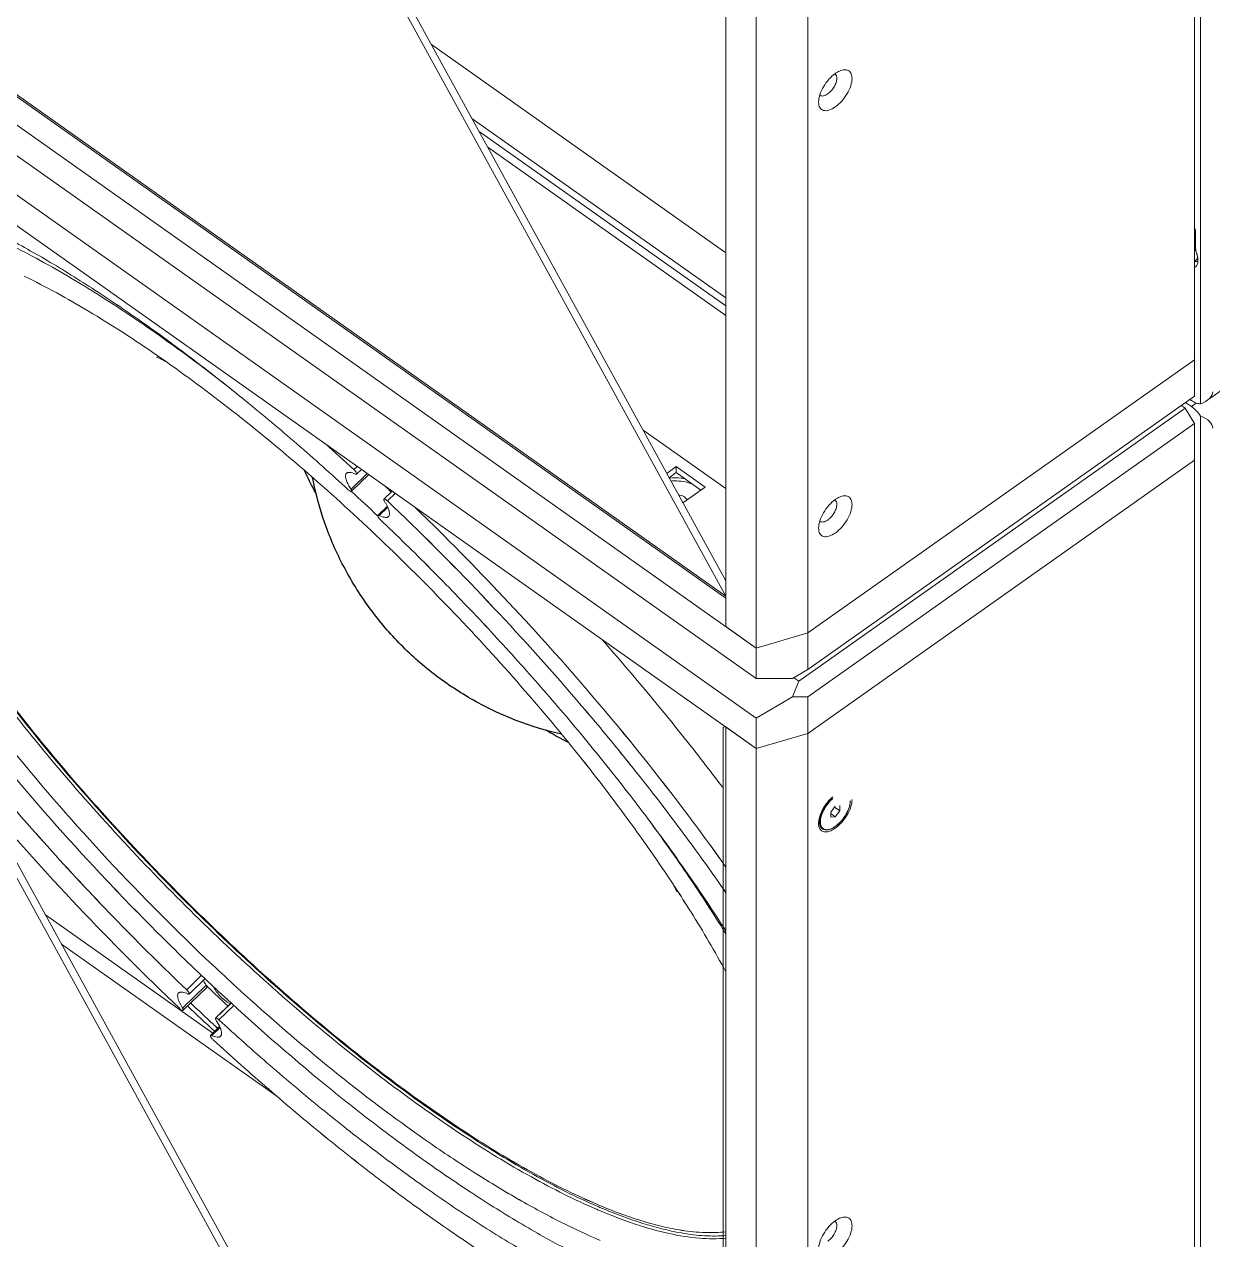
# Model space of a CAD drawing. Header units: millimetres. Extents: x 0 to 9253, y 0 to 2730.
# Drawn here: x 5080.1 to 5356.2, y 1251.1 to 1533.5 of the extents above; entities that cross this region are included whole.
import ezdxf

# ---------------------------------------------------------------- set-up
doc = ezdxf.new("R2010")
doc.units = ezdxf.units.MM
doc.layers.get('0').update_dxf_attribs({"lineweight": 13})
doc.layers.add('INTFCLR_5754_1', color=7, linetype='Continuous')

msp = doc.modelspace()

# ---------------------------------------------------------------- linework, layer by layer
at = {"color": 7, "linetype": 'Continuous'}
for p, q in [((4942.42, 1948.41), (5243.11, 1400.59)), ((5243.11, 1404.16), (4945.62, 1946.14)), ((5353.42, 1808.04), (5353.42, 1445.29)), ((5352, 1447.06), (5352, 1797.79)), ((5243.11, 1735.79), (5243.11, 1393.54)), ((5262.2, 1734.29), (5262.2, 1383.56)), ((5250.18, 1381.47), (5250.18, 1730.79)), ((4928.45, 1616.05), (5250.18, 1388.55)), ((4941.17, 1614.09), (5243.11, 1400.59)), ((4941.43, 1613.45), (5243.11, 1400.14)), ((5250.18, 1381.47), (4928.45, 1608.97)), ((5250.18, 1372.28), (4928.45, 1599.78)), ((4928.45, 1592.71), (5250.18, 1365.21)), ((4942.42, 1582.83), (5243.11, 1035.01)), ((4942.42, 1582.83), (5243.11, 1035.01)), ((5243.11, 1038.58), (4945.62, 1580.56)), ((5243.11, 1038.58), (4945.62, 1580.56)), ((5243.11, 1480.41), (5174.71, 1528.78)), ((5243.11, 1469.92), (5184.12, 1511.63)), ((5185.79, 1508.6), (5243.11, 1468.06)), ((5243.11, 1465.82), (5187.8, 1504.93)), ((5352, 1485.65), (5352.18, 1485.77)), ((5352.29, 1481.37), (5352.29, 1484.98)), ((5352.78, 1478.98), (5352.78, 1478.27)), ((5110.99, 1456.54), (5111.1, 1456.47)), ((5111.01, 1456.49), (5111.12, 1456.42)), ((5352, 1455.55), (5262.2, 1392.05)), ((5364.65, 1452.94), (5355.6, 1446.54)), ((5352, 1447.06), (5262.2, 1383.56)), ((5351.3, 1446.09), (5350.96, 1446.32)), ((5349.88, 1444.32), (5260.08, 1380.82)), ((5349, 1444.94), (5349.88, 1444.32)), ((5352, 1440.7), (5349.88, 1444.32)), ((5351.3, 1444.67), (5349.96, 1445.61)), ((5351.3, 1444.67), (5352.43, 1445.47)), ((5352, 1440.7), (5262.2, 1377.2)), ((5352, 1440.7), (5352, 1432.21)), ((5353.42, 1442.46), (5353.42, 1079.72)), ((5353.42, 1442.46), (5353.42, 1079.72)), ((5223.89, 1439.18), (5243.11, 1425.59)), ((5262.2, 1368.71), (5352, 1432.21)), ((5262.2, 1368.71), (5352, 1432.21)), ((5352, 1089.97), (5352, 1432.21)), ((5352, 1081.48), (5352, 1432.21)), ((5156.04, 1425.49), (5159.79, 1429.13)), ((5156.7, 1430.01), (5157.47, 1430.76)), ((5158.46, 1430.06), (5157.31, 1428.95)), ((5229.4, 1429.14), (5231.62, 1430.71)), ((5229.96, 1428.12), (5231.62, 1429.3)), ((5231.62, 1429.3), (5231.62, 1430.71)), ((5231.62, 1430.71), (5238.34, 1425.96)), ((5231.62, 1429.3), (5237.34, 1425.25)), ((5160.18, 1428.85), (5156.19, 1424.97)), ((5156.21, 1425.01), (5156.19, 1424.97)), ((5165.55, 1424.95), (5163.69, 1423.13)), ((5164.51, 1422.72), (5166.34, 1424.5)), ((5165.57, 1424.98), (5165.14, 1425.38)), ((5238.34, 1425.96), (5233.15, 1422.3)), ((5164.48, 1421.48), (5162.31, 1419.37)), ((5162.62, 1419.34), (5164.59, 1421.25)), ((5162.21, 1419.28), (5162.3, 1419.2)), ((5162.21, 1419.26), (5162.29, 1419.18)), ((5162.62, 1419.34), (5162.94, 1419.19)), ((5250.18, 1388.55), (5243.11, 1393.54)), ((5262.2, 1392.05), (5250.18, 1388.55)), ((5250.18, 1381.47), (5258.59, 1381.45)), ((5262.2, 1383.56), (5258.59, 1381.45)), ((5260.08, 1380.82), (5258.92, 1381.64)), ((5258.59, 1377.21), (5260.08, 1380.82)), ((5250.18, 1372.28), (5258.59, 1377.21)), ((5262.2, 1377.2), (5258.59, 1377.21)), ((5262.2, 1368.71), (5262.2, 1377.2)), ((5242.94, 1370.33), (5242.54, 1370.05)), ((5242.54, 1028.93), (5242.54, 1370.05)), ((5250.18, 1365.21), (5243.11, 1370.21)), ((5243.11, 1027.97), (5243.11, 1370.21)), ((5243.11, 1370.21), (5243.11, 1027.97)), ((5250.18, 1372.28), (5250.18, 1365.21)), ((5250.18, 1365.21), (5262.2, 1368.71)), ((5262.2, 1368.71), (5250.18, 1365.21)), ((5262.2, 1368.71), (5262.2, 1017.98)), ((5262.2, 1368.71), (5262.2, 1017.98)), ((5250.18, 1365.21), (5250.18, 1015.9)), ((5250.18, 1015.9), (5250.18, 1365.21)), ((5268.56, 1351.8), (5267.5, 1350.44)), ((5267.5, 1349.22), (5267.5, 1350.44)), ((5267.5, 1350.11), (5268.56, 1349.36)), ((5268.4, 1351.59), (5269.63, 1350.72)), ((5268.56, 1349.36), (5269.63, 1350.72)), ((5269.63, 1351.94), (5269.63, 1350.72)), ((5264.87, 1349.18), (5264.87, 1348.22)), ((5267.5, 1349.22), (5268.56, 1349.36)), ((5265.61, 1346.55), (5265.55, 1346.59)), ((5231.91, 1332.03), (5231.97, 1331.93)), ((5231.91, 1332.03), (5231.97, 1331.93)), ((5231.96, 1332.01), (5232.02, 1331.91)), ((5231.96, 1332.01), (5232.02, 1331.92)), ((5123.95, 1299.06), (5085.03, 1326.59)), ((5123.95, 1299.07), (5085.03, 1326.59)), ((5242.93, 1322.42), (5243.11, 1322.13)), ((5242.97, 1322.4), (5243.15, 1322.11)), ((5088.77, 1319.78), (5138.78, 1284.41)), ((5088.77, 1319.78), (5138.78, 1284.41)), ((5117.86, 1309.16), (5121.31, 1312.51)), ((5117.86, 1309.16), (5121.31, 1312.51)), ((5122.14, 1311.74), (5118.43, 1308.14)), ((5122.14, 1311.73), (5118.43, 1308.14)), ((5116.92, 1304.88), (5122.39, 1310.19)), ((5116.92, 1304.88), (5122.39, 1310.19)), ((5122.53, 1309.69), (5117.06, 1304.38)), ((5122.53, 1309.69), (5117.06, 1304.38)), ((5118.13, 1308.17), (5117.8, 1308.32)), ((5118.13, 1308.17), (5117.8, 1308.32)), ((5122.69, 1309.84), (5122.37, 1310.15)), ((5122.69, 1309.84), (5122.37, 1310.14)), ((5122.7, 1309.87), (5122.38, 1310.18)), ((5122.7, 1309.87), (5122.38, 1310.17)), ((5128.19, 1306.08), (5124.56, 1302.55)), ((5128.19, 1306.07), (5124.56, 1302.55)), ((5125.34, 1302.17), (5128.8, 1305.53)), ((5125.34, 1302.17), (5128.8, 1305.53)), ((5124.53, 1302.5), (5124.56, 1302.55)), ((5124.53, 1302.51), (5124.56, 1302.55)), ((5125.52, 1300.59), (5123.43, 1298.56)), ((5125.52, 1300.59), (5123.43, 1298.56)), ((5123.72, 1298.53), (5125.62, 1300.38)), ((5123.72, 1298.54), (5125.62, 1300.38))]:
    msp.add_line(p, q, dxfattribs=at)
for centre, radius, start, end in [((5268.09, 1521.24), 0.764, 54.7788, 65.313), ((5265.51, 1517.59), 0.764, 224.2411, 234.697), ((5347.4, 1478.49), 6.19, 37.8598, 41.9574), ((5104.01, 1441.85), 15.93, 64.036, 64.3375), ((4750.84, 988.16), 599.97, 47.43116, 48.27938), ((4779, 1013.97), 563.98, 46.7566, 47.0053), ((4790.78, 1025.65), 541.21, 46.6623, 47.54), ((5268.09, 1422.25), 0.764, 54.7788, 65.313), ((5162.2, 1418.49), 0.95, 63.8008, 66.8671), ((5265.51, 1418.6), 0.764, 224.2411, 234.697), ((4727.26, 962.62), 638.08, 42.35499, 42.50849), ((5268.35, 1348.22), 3.48, 179.9992, 180.5137), ((5268.4, 1348.17), 3.5, 179.9992, 180.5137), ((5268.46, 1348.13), 3.5, 179.9991, 180.5386), ((5268.53, 1348.13), 3.43, 179.9991, 180.5386), ((5266.33, 1347.57), 1.26, 228.1075, 234.7205), ((5118.55, 1309.02), 0.95, 243.8008, 246.8671), ((5118.55, 1309.03), 0.95, 243.8008, 246.8671), ((5546.36, 1756.72), 615.79, 226.52709, 227.13665), ((5546.36, 1756.72), 615.79, 226.52709, 227.13665), ((5548.59, 1758.81), 625.27, 226.48199, 227.27026), ((5548.59, 1758.81), 625.27, 226.48199, 227.27026), ((5543.31, 1753.84), 617.03, 226.52869, 227.18674), ((5543.31, 1753.84), 617.03, 226.52869, 227.18674), ((5538.74, 1748.93), 610.31, 227.18802, 227.33271), ((5538.74, 1748.92), 610.31, 227.18802, 227.33271), ((5265.87, 1380.87), 133.59, 246.5584, 246.926), ((5265.87, 1380.87), 133.59, 246.5584, 246.926), ((5266.18, 1381.41), 133.5, 246.5335, 246.9259), ((5266.18, 1381.41), 133.5, 246.5335, 246.9259), ((5268.09, 1254.66), 0.764, 54.7788, 65.313)]:
    msp.add_arc(centre, radius, start, end, dxfattribs=at)
for centre, start_param, end_param in [((5349.17, 1448.12), 5.35589, 6.283185), ((5349.17, 1439.63), 0, 0.927295)]:
    msp.add_ellipse(centre, major_axis=(7.07, 0), ratio=0.5, start_param=start_param, end_param=end_param, dxfattribs=at)
for points, knots in [([(5269.86, 1522.75), (5269.75, 1522.71), (5269.3, 1522.53), (5268.87, 1522.27), (5268.56, 1522.06)], [0, 0, 0, 0, 0.231252, 1, 1, 1, 1]), ([(5272.45, 1520.92), (5272.45, 1521.27), (5272.37, 1521.93), (5271.8, 1522.74), (5270.84, 1523.01), (5270.2, 1522.87), (5269.86, 1522.75)], [0, 0, 0, 0, 0.274851, 0.500018, 0.725179, 1, 1, 1, 1]), ([(5268.56, 1522.06), (5268.02, 1521.67), (5266.99, 1520.72), (5265.77, 1519.04), (5264.94, 1517.24), (5264.68, 1515.99), (5264.68, 1515.42)], [0, 0, 0, 0, 0.253701, 0.524646, 0.782308, 1, 1, 1, 1]), ([(5266.8, 1517.3), (5267.09, 1517.51), (5267.65, 1518.03), (5268.32, 1518.94), (5268.78, 1519.92), (5268.92, 1520.6), (5268.92, 1520.92)], [0, 0, 0, 0, 0.253664, 0.52465, 0.78234, 1, 1, 1, 1]), ([(5268.92, 1520.92), (5268.92, 1521.11), (5268.87, 1521.47), (5268.66, 1521.78), (5268.53, 1521.87)], [0, 0, 0, 0, 0.549302, 1, 1, 1, 1]), ([(5268.56, 1514.28), (5269.11, 1514.67), (5270.13, 1515.62), (5271.35, 1517.3), (5272.19, 1519.09), (5272.45, 1520.34), (5272.45, 1520.92)], [0, 0, 0, 0, 0.253701, 0.524646, 0.782308, 1, 1, 1, 1]), ([(5265.06, 1516.97), (5265.16, 1516.9), (5265.42, 1516.8), (5265.85, 1516.83), (5266.33, 1517), (5266.64, 1517.18), (5266.8, 1517.3)], [0, 0, 0, 0, 0.195685, 0.419998, 0.68823, 1, 1, 1, 1]), ([(5264.68, 1515.42), (5264.68, 1515.18), (5264.72, 1514.74), (5264.93, 1514.14), (5265.3, 1513.69), (5265.82, 1513.43), (5266.44, 1513.38), (5267.41, 1513.56), (5268.11, 1513.96), (5268.56, 1514.28)], [0, 0, 0, 0, 0.132214, 0.246897, 0.349689, 0.450966, 0.56152, 0.688704, 1, 1, 1, 1]), ([(5155.41, 1425.34), (5151.48, 1428.94), (5143.63, 1435.95), (5131.72, 1445.96), (5119.88, 1455.29), (5108.22, 1463.88), (5096.82, 1471.63), (5085.78, 1478.51), (5075.19, 1484.44), (5068.2, 1487.88), (5064.79, 1489.41)], [0, 0, 0, 0, 0.143339, 0.283342, 0.418983, 0.549281, 0.673321, 0.790264, 0.899365, 1, 1, 1, 1]), ([(5068.25, 1486.23), (5072.92, 1484.25), (5082.62, 1479.5), (5097.37, 1470.84), (5112.97, 1460.34), (5123.42, 1452.47), (5128.74, 1448.27)], [0, 0, 0, 0, 0.212329, 0.452211, 0.716119, 1, 1, 1, 1]), ([(5352.29, 1484.98), (5352.29, 1485.09), (5352.26, 1485.53), (5352.13, 1485.97), (5352.01, 1486.29)], [0, 0, 0, 0, 0.2243, 1, 1, 1, 1]), ([(5352, 1481.51), (5352.03, 1481.47), (5352.13, 1481.31), (5352.23, 1481.14), (5352.29, 1481.01)], [0, 0, 0, 0, 0.25242, 1, 1, 1, 1]), ([(5352.52, 1480.23), (5352.48, 1480.33), (5352.36, 1480.7), (5352.29, 1481.09), (5352.29, 1481.37)], [0, 0, 0, 0, 0.274049, 1, 1, 1, 1]), ([(5352.78, 1478.98), (5352.78, 1479.07), (5352.75, 1479.5), (5352.64, 1479.92), (5352.52, 1480.23)], [0, 0, 0, 0, 0.225319, 1, 1, 1, 1]), ([(5212.72, 1258.31), (5210.29, 1259.36), (5205.31, 1261.69), (5194.93, 1267.18), (5181.32, 1275.54), (5164.61, 1287.39), (5147.43, 1301.09), (5130.18, 1316.33), (5113.27, 1332.76), (5097.09, 1350), (5082, 1367.65), (5068.35, 1385.31), (5056.46, 1402.56), (5048, 1416.65), (5042.38, 1427.42), (5038.88, 1434.93), (5036, 1442.05), (5033.74, 1448.75), (5032.12, 1454.99), (5031.15, 1460.73), (5030.84, 1465.95), (5031.2, 1470.62), (5032.22, 1474.73), (5033.41, 1477.14), (5034.1, 1478.21)], [0, 0, 0, 0, 0.026784, 0.055565, 0.118608, 0.188051, 0.262549, 0.340591, 0.420555, 0.50076, 0.579518, 0.655186, 0.726214, 0.791206, 0.821066, 0.848998, 0.874903, 0.898713, 0.920392, 0.939955, 0.957475, 0.973113, 0.987146, 1, 1, 1, 1]), ([(5212.72, 1258.31), (5210.29, 1259.36), (5205.31, 1261.7), (5194.93, 1267.18), (5181.32, 1275.54), (5164.61, 1287.39), (5147.43, 1301.09), (5130.18, 1316.33), (5113.27, 1332.76), (5097.09, 1350), (5082, 1367.65), (5068.35, 1385.31), (5056.46, 1402.56), (5048, 1416.65), (5042.38, 1427.42), (5038.88, 1434.93), (5036, 1442.06), (5033.74, 1448.75), (5032.12, 1454.99), (5031.15, 1460.73), (5030.84, 1465.95), (5031.2, 1470.63), (5032.22, 1474.73), (5033.41, 1477.14), (5034.1, 1478.21)], [0, 0, 0, 0, 0.026784, 0.055565, 0.118608, 0.188051, 0.262549, 0.340591, 0.420555, 0.50076, 0.579518, 0.655186, 0.726214, 0.791206, 0.821066, 0.848998, 0.874903, 0.898713, 0.920392, 0.939955, 0.957475, 0.973113, 0.987146, 1, 1, 1, 1]), ([(5213.02, 1258.95), (5210.61, 1259.99), (5205.68, 1262.3), (5195.42, 1267.73), (5181.95, 1275.98), (5165.42, 1287.67), (5148.42, 1301.19), (5131.35, 1316.23), (5114.58, 1332.45), (5098.51, 1349.48), (5083.5, 1366.94), (5069.88, 1384.44), (5057.96, 1401.56), (5049.44, 1415.56), (5043.74, 1426.3), (5040.16, 1433.8), (5037.18, 1440.93), (5034.81, 1447.66), (5033.07, 1453.93), (5031.96, 1459.73), (5031.5, 1465.02), (5031.69, 1469.78), (5032.53, 1473.99), (5033.58, 1476.5), (5034.21, 1477.62)], [0, 0, 0, 0, 0.026654, 0.055278, 0.117937, 0.186924, 0.260929, 0.338477, 0.417984, 0.49781, 0.576303, 0.651852, 0.722933, 0.788168, 0.818221, 0.846394, 0.872586, 0.896723, 0.918763, 0.938707, 0.956612, 0.972614, 0.986951, 1, 1, 1, 1]), ([(5213.02, 1258.95), (5210.61, 1260), (5205.68, 1262.31), (5195.42, 1267.73), (5181.95, 1275.98), (5165.42, 1287.68), (5148.42, 1301.2), (5131.35, 1316.24), (5114.58, 1332.45), (5098.51, 1349.49), (5083.5, 1366.95), (5069.88, 1384.44), (5057.96, 1401.56), (5049.44, 1415.57), (5043.74, 1426.3), (5040.16, 1433.8), (5037.18, 1440.94), (5034.81, 1447.66), (5033.07, 1453.94), (5031.96, 1459.73), (5031.5, 1465.02), (5031.69, 1469.79), (5032.53, 1473.99), (5033.58, 1476.5), (5034.21, 1477.62)], [0, 0, 0, 0, 0.026654, 0.055278, 0.117937, 0.186924, 0.260929, 0.338477, 0.417984, 0.49781, 0.576303, 0.651852, 0.722933, 0.788168, 0.818221, 0.846394, 0.872586, 0.896723, 0.918763, 0.938707, 0.956612, 0.972614, 0.986951, 1, 1, 1, 1]), ([(5352.71, 1479.53), (5352.71, 1479.46), (5352.7, 1479.33), (5352.66, 1479.09), (5352.57, 1478.88), (5352.43, 1478.72), (5352.3, 1478.63), (5352.16, 1478.57), (5352.06, 1478.55), (5352, 1478.54)], [0, 0, 0, 0, 0.152028, 0.292196, 0.540405, 0.654563, 0.766539, 0.880414, 1, 1, 1, 1]), ([(5352.78, 1478.41), (5352.67, 1478.37), (5352.4, 1478.34), (5352.14, 1478.39), (5352, 1478.43)], [0, 0, 0, 0, 0.462993, 1, 1, 1, 1]), ([(5352.01, 1477.08), (5352.04, 1477.09), (5352.16, 1477.12), (5352.28, 1477.17), (5352.35, 1477.23)], [0, 0, 0, 0, 0.258492, 1, 1, 1, 1]), ([(5352.35, 1477.23), (5352.49, 1477.33), (5352.73, 1477.66), (5352.78, 1478.06), (5352.78, 1478.27)], [0, 0, 0, 0, 0.450426, 1, 1, 1, 1]), ([(5080.13, 1474.95), (5085.21, 1472.48), (5095.72, 1466.68), (5105.78, 1460.15), (5110.99, 1456.54)], [0, 0, 0, 0, 0.471106, 1, 1, 1, 1]), ([(5213.15, 1259.32), (5210.83, 1260.31), (5206.07, 1262.5), (5196.14, 1267.65), (5183.12, 1275.52), (5167.1, 1286.68), (5150.6, 1299.62), (5133.98, 1314.06), (5117.59, 1329.67), (5101.8, 1346.12), (5086.95, 1363.05), (5073.37, 1380.1), (5061.34, 1396.89), (5052.62, 1410.68), (5046.67, 1421.31), (5042.86, 1428.8), (5039.61, 1435.96), (5036.94, 1442.75), (5034.85, 1449.13), (5033.37, 1455.08), (5032.5, 1460.57), (5032.17, 1466.87), (5032.79, 1471.4), (5033.76, 1474.04)], [0, 0, 0, 0, 0.026047, 0.054015, 0.115248, 0.182721, 0.255211, 0.331336, 0.409605, 0.488466, 0.56635, 0.641716, 0.713096, 0.77914, 0.809792, 0.838688, 0.865722, 0.890806, 0.913882, 0.934924, 0.953949, 0.971033, 1, 1, 1, 1]), ([(5213.15, 1259.31), (5210.83, 1260.3), (5206.07, 1262.5), (5196.14, 1267.65), (5183.12, 1275.51), (5167.1, 1286.68), (5150.6, 1299.62), (5133.98, 1314.05), (5117.59, 1329.67), (5101.8, 1346.12), (5086.95, 1363.05), (5073.37, 1380.1), (5061.34, 1396.88), (5052.62, 1410.67), (5046.67, 1421.31), (5042.86, 1428.8), (5039.61, 1435.95), (5036.94, 1442.74), (5034.85, 1449.13), (5033.37, 1455.08), (5032.5, 1460.56), (5032.17, 1466.87), (5032.79, 1471.4), (5033.76, 1474.03)], [0, 0, 0, 0, 0.026047, 0.054015, 0.115248, 0.182721, 0.255211, 0.331336, 0.409605, 0.488466, 0.56635, 0.641716, 0.713096, 0.77914, 0.809792, 0.838688, 0.865722, 0.890806, 0.913882, 0.934924, 0.953949, 0.971033, 1, 1, 1, 1]), ([(5110.99, 1456.17), (5111.09, 1456.12), (5111.75, 1455.79), (5112.4, 1455.44), (5112.96, 1455.14)], [0, 0, 0, 0, 0.150744, 1, 1, 1, 1]), ([(5111.1, 1456.47), (5116.66, 1452.62), (5127.89, 1444.32), (5144.47, 1430.71), (5161.02, 1415.77), (5177.21, 1399.8), (5192.7, 1383.15), (5207.16, 1366.15), (5220.29, 1349.17), (5228.26, 1337.69), (5231.96, 1332.01)], [0, 0, 0, 0, 0.116374, 0.240038, 0.368666, 0.499816, 0.630989, 0.759687, 0.883467, 1, 1, 1, 1]), ([(5111.1, 1456.47), (5116.66, 1452.62), (5127.89, 1444.32), (5144.47, 1430.71), (5161.02, 1415.77), (5177.21, 1399.8), (5192.7, 1383.15), (5207.16, 1366.15), (5220.29, 1349.18), (5228.26, 1337.69), (5231.96, 1332.01)], [0, 0, 0, 0, 0.116374, 0.240038, 0.368666, 0.499816, 0.630989, 0.759687, 0.883467, 1, 1, 1, 1]), ([(5353.42, 1445.29), (5353.08, 1445.28), (5352.31, 1445.46), (5351.64, 1445.84), (5351.3, 1446.09)], [0, 0, 0, 0, 0.444783, 1, 1, 1, 1]), ([(5351.3, 1444.67), (5351.7, 1444.38), (5352.47, 1443.7), (5353.12, 1442.9), (5353.42, 1442.46)], [0, 0, 0, 0, 0.482137, 1, 1, 1, 1]), ([(5155.01, 1429.16), (5154.97, 1429.12), (5154.89, 1429.02), (5154.85, 1428.91), (5154.83, 1428.86)], [0, 0, 0, 0, 0.485831, 1, 1, 1, 1]), ([(5157.03, 1428.98), (5156.81, 1429.08), (5156.41, 1429.25), (5155.9, 1429.36), (5155.55, 1429.37), (5155.34, 1429.34), (5155.15, 1429.27), (5155.05, 1429.2), (5155.01, 1429.16)], [0, 0, 0, 0, 0.33763, 0.610802, 0.724476, 0.824917, 0.915248, 1, 1, 1, 1]), ([(5156.7, 1430.01), (5156.84, 1429.89), (5157.02, 1429.69), (5157.21, 1429.42), (5157.28, 1429.29), (5157.31, 1429.22)], [0, 0, 0, 0, 0.549119, 0.795281, 1, 1, 1, 1]), ([(5157.31, 1428.95), (5157.3, 1428.94), (5157.27, 1428.92), (5157.2, 1428.92), (5157.12, 1428.94), (5157.06, 1428.97), (5157.03, 1428.98)], [0, 0, 0, 0, 0.174047, 0.387852, 0.661878, 1, 1, 1, 1]), ([(5157.31, 1429.22), (5157.32, 1429.18), (5157.35, 1429.11), (5157.35, 1429.03), (5157.34, 1429)], [0, 0, 0, 0, 0.583468, 1, 1, 1, 1]), ([(5157.34, 1429), (5157.34, 1428.99), (5157.33, 1428.98), (5157.32, 1428.96), (5157.31, 1428.95)], [0, 0, 0, 0, 0.263028, 1, 1, 1, 1]), ([(5154.83, 1428.86), (5154.8, 1428.77), (5154.77, 1428.57), (5154.78, 1428.24), (5154.85, 1427.87), (5155.04, 1427.29), (5155.42, 1426.47), (5155.81, 1425.83), (5156.04, 1425.49)], [0, 0, 0, 0, 0.075049, 0.163117, 0.265975, 0.384196, 0.665455, 1, 1, 1, 1]), ([(5233.66, 1427.86), (5233.37, 1427.93), (5232.17, 1428.13), (5230.93, 1428.13), (5230.03, 1428)], [0, 0, 0, 0, 0.248268, 1, 1, 1, 1]), ([(5230.39, 1427.34), (5230.84, 1427.38), (5232.61, 1427.45), (5234.4, 1427.06), (5235.59, 1426.51)], [0, 0, 0, 0, 0.256578, 1, 1, 1, 1]), ([(5156.19, 1424.97), (5156.17, 1424.95), (5156.13, 1424.93), (5156.06, 1424.93), (5155.98, 1424.96), (5155.88, 1425), (5155.77, 1425.06), (5155.61, 1425.17), (5155.49, 1425.27), (5155.41, 1425.34)], [0, 0, 0, 0, 0.059741, 0.133702, 0.228837, 0.346699, 0.48596, 0.643943, 1, 1, 1, 1]), ([(5156.04, 1425.49), (5156.05, 1425.47), (5156.09, 1425.41), (5156.13, 1425.34), (5156.15, 1425.29)], [0, 0, 0, 0, 0.268063, 1, 1, 1, 1]), ([(5156.15, 1425.29), (5156.18, 1425.24), (5156.21, 1425.15), (5156.22, 1425.05), (5156.21, 1425.01)], [0, 0, 0, 0, 0.595013, 1, 1, 1, 1]), ([(5234.15, 1423), (5233.95, 1423.3), (5233.32, 1423.83), (5232.56, 1424.08), (5232.14, 1424.15)], [0, 0, 0, 0, 0.466753, 1, 1, 1, 1]), ([(5269.86, 1423.76), (5269.75, 1423.72), (5269.3, 1423.53), (5268.87, 1423.28), (5268.56, 1423.06)], [0, 0, 0, 0, 0.231252, 1, 1, 1, 1]), ([(5272.45, 1421.92), (5272.45, 1422.28), (5272.37, 1422.94), (5271.8, 1423.75), (5270.84, 1424.02), (5270.2, 1423.87), (5269.86, 1423.76)], [0, 0, 0, 0, 0.274851, 0.500018, 0.725179, 1, 1, 1, 1]), ([(5163.82, 1422.63), (5163.78, 1422.69), (5163.74, 1422.77), (5163.69, 1422.87), (5163.65, 1422.98), (5163.64, 1423.09), (5163.69, 1423.13)], [0, 0, 0, 0, 0.361195, 0.516084, 0.65138, 1, 1, 1, 1]), ([(5163.69, 1423.13), (5163.7, 1423.15), (5163.73, 1423.16), (5163.79, 1423.17), (5163.87, 1423.15), (5163.92, 1423.13), (5163.94, 1423.12)], [0, 0, 0, 0, 0.179251, 0.394931, 0.667023, 1, 1, 1, 1]), ([(5164.76, 1419.11), (5164.82, 1419.17), (5164.93, 1419.33), (5165, 1419.65), (5164.99, 1420.02), (5164.91, 1420.36), (5164.82, 1420.66), (5164.7, 1421.01), (5164.5, 1421.47), (5164.19, 1422.04), (5163.95, 1422.43), (5163.82, 1422.63)], [0, 0, 0, 0, 0.069928, 0.149323, 0.244423, 0.358207, 0.422435, 0.491518, 0.643841, 0.814044, 1, 1, 1, 1]), ([(5163.94, 1423.12), (5164.04, 1423.08), (5164.24, 1422.96), (5164.41, 1422.81), (5164.51, 1422.72)], [0, 0, 0, 0, 0.446236, 1, 1, 1, 1]), ([(5164.51, 1422.72), (5172, 1415.6), (5186.6, 1401), (5203.89, 1381.98), (5216.98, 1366.44), (5226.25, 1354.84), (5234.97, 1343.3), (5240.48, 1335.55), (5243.13, 1331.7)], [0, 0, 0, 0, 0.257472, 0.513882, 0.639833, 0.763302, 0.883584, 1, 1, 1, 1]), ([(5164.51, 1422.72), (5172, 1415.6), (5186.6, 1401.01), (5203.89, 1381.98), (5216.98, 1366.45), (5226.25, 1354.85), (5234.97, 1343.3), (5240.48, 1335.56), (5243.13, 1331.7)], [0, 0, 0, 0, 0.257472, 0.513882, 0.639833, 0.763302, 0.883584, 1, 1, 1, 1]), ([(5170.81, 1421.34), (5173.11, 1419.11), (5182.25, 1410.12), (5191.13, 1400.86), (5197.63, 1393.77)], [0, 0, 0, 0, 0.24966, 1, 1, 1, 1]), ([(5268.56, 1423.06), (5268.02, 1422.68), (5266.99, 1421.72), (5265.77, 1420.04), (5264.94, 1418.25), (5264.68, 1417), (5264.68, 1416.42)], [0, 0, 0, 0, 0.253701, 0.524646, 0.782308, 1, 1, 1, 1]), ([(5266.8, 1418.3), (5267.09, 1418.51), (5267.65, 1419.03), (5268.32, 1419.95), (5268.78, 1420.93), (5268.92, 1421.61), (5268.92, 1421.92)], [0, 0, 0, 0, 0.253664, 0.52465, 0.78234, 1, 1, 1, 1]), ([(5268.92, 1421.92), (5268.92, 1422.12), (5268.87, 1422.48), (5268.66, 1422.78), (5268.53, 1422.87)], [0, 0, 0, 0, 0.549302, 1, 1, 1, 1]), ([(5268.56, 1415.28), (5269.11, 1415.67), (5270.13, 1416.62), (5271.35, 1418.3), (5272.19, 1420.1), (5272.45, 1421.35), (5272.45, 1421.92)], [0, 0, 0, 0, 0.253701, 0.524646, 0.782308, 1, 1, 1, 1]), ([(5162.88, 1418.35), (5162.78, 1418.45), (5162.64, 1418.6), (5162.48, 1418.81), (5162.39, 1418.96), (5162.32, 1419.1), (5162.28, 1419.21), (5162.27, 1419.31), (5162.29, 1419.36), (5162.31, 1419.37)], [0, 0, 0, 0, 0.343281, 0.503936, 0.648616, 0.772125, 0.870891, 0.944609, 1, 1, 1, 1]), ([(5162.31, 1419.37), (5162.32, 1419.39), (5162.36, 1419.4), (5162.42, 1419.41), (5162.49, 1419.39), (5162.54, 1419.37), (5162.57, 1419.36)], [0, 0, 0, 0, 0.179245, 0.394964, 0.667091, 1, 1, 1, 1]), ([(5243.11, 1322.85), (5240.57, 1326.83), (5235.22, 1334.87), (5226.61, 1346.88), (5217.3, 1359.02), (5207.36, 1371.21), (5196.86, 1383.34), (5185.91, 1395.3), (5174.58, 1407.01), (5166.81, 1414.62), (5162.88, 1418.36)], [0, 0, 0, 0, 0.113296, 0.231717, 0.354424, 0.480526, 0.609096, 0.739179, 0.869805, 1, 1, 1, 1]), ([(5243.11, 1322.85), (5240.57, 1326.83), (5235.22, 1334.87), (5226.61, 1346.88), (5217.3, 1359.02), (5207.36, 1371.21), (5196.86, 1383.33), (5185.91, 1395.3), (5174.58, 1407.01), (5166.81, 1414.61), (5162.88, 1418.35)], [0, 0, 0, 0, 0.113296, 0.231717, 0.354424, 0.480526, 0.609096, 0.739179, 0.869805, 1, 1, 1, 1]), ([(5162.94, 1419.19), (5163.13, 1419.11), (5163.5, 1418.98), (5163.95, 1418.89), (5164.26, 1418.89), (5164.46, 1418.93), (5164.62, 1419), (5164.72, 1419.07), (5164.76, 1419.11)], [0, 0, 0, 0, 0.332821, 0.603877, 0.717903, 0.819737, 0.912383, 1, 1, 1, 1]), ([(5265.06, 1417.97), (5265.16, 1417.9), (5265.42, 1417.81), (5265.85, 1417.83), (5266.33, 1418), (5266.64, 1418.19), (5266.8, 1418.3)], [0, 0, 0, 0, 0.195685, 0.419998, 0.68823, 1, 1, 1, 1]), ([(5123.82, 1314.97), (5115.51, 1322.81), (5099.49, 1338.94), (5080.93, 1360.16), (5067.33, 1377.43), (5058.08, 1390.12), (5049.75, 1402.55), (5044.71, 1410.85), (5042.37, 1414.93)], [0, 0, 0, 0, 0.265039, 0.526757, 0.653137, 0.774876, 0.890838, 1, 1, 1, 1]), ([(5123.82, 1314.97), (5115.51, 1322.81), (5099.49, 1338.94), (5080.93, 1360.16), (5067.33, 1377.43), (5058.08, 1390.12), (5049.75, 1402.55), (5044.71, 1410.85), (5042.37, 1414.93)], [0, 0, 0, 0, 0.265039, 0.526757, 0.653137, 0.774876, 0.890838, 1, 1, 1, 1]), ([(5264.68, 1416.42), (5264.68, 1416.19), (5264.72, 1415.74), (5264.93, 1415.15), (5265.3, 1414.7), (5265.82, 1414.44), (5266.44, 1414.38), (5267.41, 1414.57), (5268.11, 1414.96), (5268.56, 1415.28)], [0, 0, 0, 0, 0.132214, 0.246897, 0.349689, 0.450966, 0.56152, 0.688704, 1, 1, 1, 1]), ([(5219.01, 1242.75), (5215.43, 1244.28), (5208.07, 1247.75), (5196.93, 1253.86), (5185.3, 1261.04), (5173.27, 1269.22), (5160.95, 1278.33), (5144.06, 1291.79), (5127.42, 1306.5), (5111.18, 1322.21), (5095.26, 1338.56), (5076.64, 1359.48), (5059.73, 1381.05), (5047.74, 1398.18), (5042.31, 1406.62), (5039.76, 1410.8)], [0, 0, 0, 0, 0.046955, 0.098127, 0.1532, 0.211833, 0.273585, 0.337961, 0.472409, 0.541341, 0.610609, 0.74771, 0.87897, 0.941019, 1, 1, 1, 1]), ([(5219.01, 1242.76), (5215.43, 1244.28), (5208.07, 1247.76), (5196.93, 1253.86), (5185.3, 1261.04), (5173.27, 1269.22), (5160.95, 1278.33), (5144.06, 1291.79), (5127.42, 1306.5), (5111.18, 1322.21), (5095.26, 1338.57), (5076.64, 1359.48), (5059.73, 1381.05), (5047.74, 1398.19), (5042.31, 1406.63), (5039.76, 1410.8)], [0, 0, 0, 0, 0.046955, 0.098127, 0.1532, 0.211833, 0.273585, 0.337961, 0.472409, 0.541341, 0.610609, 0.74771, 0.87897, 0.941019, 1, 1, 1, 1]), ([(5198.79, 1392.51), (5206.91, 1383.59), (5222.28, 1365.76), (5236.54, 1347.03), (5243.15, 1337.66)], [0, 0, 0, 0, 0.5126, 1, 1, 1, 1]), ([(5198.79, 1392.5), (5206.91, 1383.59), (5222.28, 1365.76), (5236.54, 1347.02), (5243.15, 1337.66)], [0, 0, 0, 0, 0.5126, 1, 1, 1, 1]), ([(5242.34, 1356.22), (5240.17, 1359.1), (5231.18, 1370.8), (5221.73, 1382.15), (5214.37, 1390.54)], [0, 0, 0, 0, 0.244064, 1, 1, 1, 1]), ([(5058.36, 1375.15), (5062.74, 1369.43), (5071.87, 1358.01), (5086.38, 1341.28), (5101.73, 1324.91), (5112.42, 1314.34), (5117.86, 1309.16)], [0, 0, 0, 0, 0.243051, 0.493112, 0.746634, 1, 1, 1, 1]), ([(5058.36, 1375.15), (5062.74, 1369.43), (5071.87, 1358.01), (5086.38, 1341.29), (5101.73, 1324.91), (5112.42, 1314.34), (5117.86, 1309.16)], [0, 0, 0, 0, 0.243051, 0.493112, 0.746634, 1, 1, 1, 1]), ([(5116.24, 1304.79), (5108.15, 1312.48), (5092.44, 1328.24), (5077.56, 1344.8), (5070.38, 1353.25)], [0, 0, 0, 0, 0.501614, 1, 1, 1, 1]), ([(5116.24, 1304.79), (5108.15, 1312.48), (5092.44, 1328.24), (5077.56, 1344.8), (5070.38, 1353.25)], [0, 0, 0, 0, 0.501614, 1, 1, 1, 1]), ([(5264.87, 1348.22), (5264.87, 1348.44), (5264.91, 1348.9), (5265.08, 1349.6), (5265.34, 1350.34), (5265.69, 1351.09), (5266.13, 1351.82), (5266.63, 1352.53), (5267.18, 1353.18), (5267.58, 1353.57), (5267.79, 1353.75)], [0, 0, 0, 0, 0.101802, 0.214792, 0.337334, 0.467092, 0.601289, 0.736896, 0.870804, 1, 1, 1, 1]), ([(5267.95, 1353.98), (5267.31, 1353.43), (5266.2, 1352.16), (5265.39, 1350.68), (5265.1, 1349.9)], [0, 0, 0, 0, 0.501341, 1, 1, 1, 1]), ([(5265.1, 1348.13), (5265.1, 1348.34), (5265.14, 1348.8), (5265.3, 1349.49), (5265.56, 1350.22), (5265.91, 1350.96), (5266.34, 1351.69), (5266.84, 1352.38), (5267.38, 1353.02), (5267.78, 1353.41), (5267.99, 1353.59)], [0, 0, 0, 0, 0.101809, 0.21482, 0.33739, 0.467175, 0.601392, 0.736997, 0.870873, 1, 1, 1, 1]), ([(5272.03, 1353.03), (5272.03, 1352.91), (5272.02, 1352.67), (5271.95, 1352.16), (5271.78, 1351.49), (5271.46, 1350.68), (5271.03, 1349.86), (5270.51, 1349.06), (5269.92, 1348.33), (5269.28, 1347.67), (5268.61, 1347.13), (5268.04, 1346.77), (5267.59, 1346.56), (5267.27, 1346.44), (5266.96, 1346.37), (5266.67, 1346.33), (5266.39, 1346.34), (5266.13, 1346.38), (5265.9, 1346.47), (5265.69, 1346.6), (5265.51, 1346.77), (5265.37, 1346.97), (5265.25, 1347.21), (5265.16, 1347.48), (5265.11, 1347.78), (5265.1, 1347.99), (5265.1, 1348.1)], [0, 0, 0, 0, 0.029644, 0.06125, 0.129801, 0.20439, 0.283166, 0.363967, 0.444489, 0.522448, 0.59574, 0.66262, 0.693291, 0.721991, 0.748719, 0.77356, 0.796699, 0.818437, 0.839192, 0.859486, 0.879891, 0.900968, 0.9232, 0.946964, 0.972525, 1, 1, 1, 1]), ([(5267.6, 1353.51), (5267.37, 1353.3), (5266.93, 1352.83), (5266.34, 1352.06), (5265.82, 1351.24), (5265.54, 1350.67), (5265.42, 1350.38)], [0, 0, 0, 0, 0.247241, 0.501137, 0.754455, 1, 1, 1, 1]), ([(5265.48, 1350.34), (5265.6, 1350.63), (5265.88, 1351.2), (5266.39, 1352.02), (5266.98, 1352.79), (5267.43, 1353.25), (5267.65, 1353.47)], [0, 0, 0, 0, 0.245539, 0.498854, 0.752751, 1, 1, 1, 1]), ([(5272.06, 1353.08), (5272.06, 1352.88), (5272.02, 1352.47), (5271.89, 1351.84), (5271.68, 1351.18), (5271.38, 1350.5), (5271.02, 1349.83), (5270.6, 1349.18), (5270.13, 1348.56), (5269.62, 1347.99), (5269.08, 1347.49), (5268.53, 1347.06), (5267.98, 1346.71), (5267.44, 1346.46), (5266.92, 1346.31), (5266.43, 1346.27), (5266.05, 1346.33), (5265.78, 1346.44), (5265.66, 1346.51), (5265.61, 1346.55)], [0, 0, 0, 0, 0.057138, 0.119733, 0.187177, 0.258531, 0.332631, 0.408169, 0.483763, 0.558032, 0.629658, 0.697462, 0.760484, 0.818083, 0.870065, 0.916827, 0.95949, 0.979883, 1, 1, 1, 1]), ([(5268.56, 1346.69), (5269.11, 1347.08), (5270.13, 1348.03), (5271.35, 1349.71), (5272.19, 1351.5), (5272.45, 1352.76), (5272.45, 1353.33)], [0, 0, 0, 0, 0.253701, 0.524646, 0.782308, 1, 1, 1, 1]), ([(5265.1, 1349.9), (5265.08, 1349.84), (5264.99, 1349.6), (5264.92, 1349.35), (5264.87, 1349.17)], [0, 0, 0, 0, 0.256149, 1, 1, 1, 1]), ([(5265.42, 1350.38), (5265.33, 1350.19), (5265.19, 1349.81), (5265.03, 1349.24), (5264.92, 1348.69), (5264.9, 1348.34), (5264.9, 1348.17)], [0, 0, 0, 0, 0.275372, 0.535483, 0.777657, 1, 1, 1, 1]), ([(5264.96, 1348.13), (5264.96, 1348.3), (5264.98, 1348.65), (5265.08, 1349.2), (5265.25, 1349.76), (5265.39, 1350.15), (5265.48, 1350.34)], [0, 0, 0, 0, 0.222346, 0.46452, 0.724629, 1, 1, 1, 1]), ([(5225.07, 1348.82), (5228.31, 1344.42), (5234.47, 1335.74), (5240.26, 1326.81), (5242.97, 1322.4)], [0, 0, 0, 0, 0.514033, 1, 1, 1, 1]), ([(5225.07, 1348.81), (5228.31, 1344.41), (5234.47, 1335.73), (5240.26, 1326.81), (5242.97, 1322.4)], [0, 0, 0, 0, 0.514033, 1, 1, 1, 1]), ([(5264.87, 1349.17), (5264.84, 1349.05), (5264.73, 1348.61), (5264.68, 1348.16), (5264.68, 1347.83)], [0, 0, 0, 0, 0.268187, 1, 1, 1, 1]), ([(5264.68, 1347.83), (5264.68, 1347.78), (5264.68, 1347.58), (5264.7, 1347.39), (5264.72, 1347.25)], [0, 0, 0, 0, 0.260727, 1, 1, 1, 1]), ([(5264.72, 1347.25), (5264.74, 1347.16), (5264.81, 1346.85), (5264.95, 1346.55), (5265.1, 1346.36)], [0, 0, 0, 0, 0.271555, 1, 1, 1, 1]), ([(5265.55, 1346.59), (5265.49, 1346.63), (5265.39, 1346.71), (5265.2, 1346.92), (5265.02, 1347.24), (5264.9, 1347.69), (5264.87, 1348.02), (5264.87, 1348.19)], [0, 0, 0, 0, 0.111341, 0.224105, 0.459343, 0.715925, 1, 1, 1, 1]), ([(5264.9, 1348.14), (5264.9, 1347.97), (5264.93, 1347.65), (5265.05, 1347.21), (5265.22, 1346.9), (5265.4, 1346.71), (5265.5, 1346.63), (5265.55, 1346.59)], [0, 0, 0, 0, 0.288939, 0.547014, 0.780263, 0.891055, 1, 1, 1, 1]), ([(5265.49, 1346.64), (5265.45, 1346.68), (5265.37, 1346.76), (5265.22, 1346.96), (5265.08, 1347.25), (5264.98, 1347.65), (5264.96, 1347.94), (5264.96, 1348.1)], [0, 0, 0, 0, 0.108571, 0.219835, 0.454933, 0.713559, 1, 1, 1, 1]), ([(5265.1, 1346.36), (5265.26, 1346.17), (5265.71, 1345.84), (5266.6, 1345.78), (5267.59, 1346.08), (5268.23, 1346.46), (5268.56, 1346.69)], [0, 0, 0, 0, 0.197817, 0.415521, 0.681178, 1, 1, 1, 1]), ([(5230.82, 1333.73), (5230.91, 1333.54), (5231.22, 1332.93), (5231.52, 1332.32), (5231.72, 1331.9)], [0, 0, 0, 0, 0.31607, 1, 1, 1, 1]), ([(5230.82, 1333.73), (5230.91, 1333.54), (5231.22, 1332.94), (5231.52, 1332.33), (5231.72, 1331.91)], [0, 0, 0, 0, 0.31607, 1, 1, 1, 1]), ([(5232.02, 1331.92), (5233.05, 1330.34), (5236.93, 1324.25), (5240.59, 1318.02), (5243.14, 1313.33)], [0, 0, 0, 0, 0.260766, 1, 1, 1, 1]), ([(5232.02, 1331.91), (5233.05, 1330.33), (5236.93, 1324.25), (5240.59, 1318.02), (5243.14, 1313.33)], [0, 0, 0, 0, 0.260766, 1, 1, 1, 1]), ([(5131.33, 1308.03), (5130.7, 1308.6), (5128.18, 1310.9), (5125.68, 1313.22), (5123.82, 1314.97)], [0, 0, 0, 0, 0.249022, 1, 1, 1, 1]), ([(5131.33, 1308.03), (5130.7, 1308.6), (5128.18, 1310.9), (5125.68, 1313.22), (5123.82, 1314.97)], [0, 0, 0, 0, 0.249022, 1, 1, 1, 1]), ([(5122.39, 1310.19), (5122.33, 1310.29), (5122.09, 1310.67), (5121.87, 1311.05), (5121.73, 1311.35)], [0, 0, 0, 0, 0.265624, 1, 1, 1, 1]), ([(5122.39, 1310.19), (5122.33, 1310.29), (5122.09, 1310.67), (5121.87, 1311.06), (5121.73, 1311.35)], [0, 0, 0, 0, 0.265624, 1, 1, 1, 1]), ([(5115.99, 1308.41), (5115.92, 1308.34), (5115.81, 1308.18), (5115.74, 1307.87), (5115.76, 1307.5), (5115.83, 1307.15), (5115.92, 1306.85), (5116.04, 1306.5), (5116.25, 1306.05), (5116.55, 1305.47), (5116.79, 1305.08), (5116.92, 1304.88)], [0, 0, 0, 0, 0.069928, 0.149323, 0.244423, 0.358207, 0.422435, 0.491518, 0.643841, 0.814044, 1, 1, 1, 1]), ([(5115.99, 1308.41), (5115.92, 1308.35), (5115.81, 1308.18), (5115.74, 1307.87), (5115.76, 1307.5), (5115.83, 1307.15), (5115.92, 1306.85), (5116.04, 1306.51), (5116.25, 1306.05), (5116.55, 1305.47), (5116.79, 1305.08), (5116.92, 1304.88)], [0, 0, 0, 0, 0.069928, 0.149323, 0.244423, 0.358207, 0.422435, 0.491518, 0.643841, 0.814044, 1, 1, 1, 1]), ([(5117.8, 1308.32), (5117.61, 1308.4), (5117.25, 1308.54), (5116.79, 1308.62), (5116.48, 1308.62), (5116.29, 1308.58), (5116.12, 1308.51), (5116.03, 1308.44), (5115.99, 1308.41)], [0, 0, 0, 0, 0.332821, 0.603877, 0.717903, 0.819737, 0.912383, 1, 1, 1, 1]), ([(5117.8, 1308.32), (5117.61, 1308.41), (5117.25, 1308.54), (5116.79, 1308.62), (5116.48, 1308.62), (5116.29, 1308.58), (5116.12, 1308.52), (5116.03, 1308.45), (5115.99, 1308.41)], [0, 0, 0, 0, 0.332821, 0.603877, 0.717903, 0.819737, 0.912383, 1, 1, 1, 1]), ([(5117.86, 1309.16), (5117.96, 1309.06), (5118.1, 1308.91), (5118.26, 1308.7), (5118.36, 1308.55), (5118.42, 1308.42), (5118.46, 1308.3), (5118.47, 1308.21), (5118.45, 1308.15), (5118.43, 1308.14)], [0, 0, 0, 0, 0.343281, 0.503936, 0.648616, 0.772125, 0.870891, 0.944609, 1, 1, 1, 1]), ([(5117.86, 1309.16), (5117.96, 1309.06), (5118.1, 1308.91), (5118.26, 1308.7), (5118.36, 1308.55), (5118.42, 1308.42), (5118.46, 1308.3), (5118.47, 1308.21), (5118.45, 1308.16), (5118.43, 1308.14)], [0, 0, 0, 0, 0.343281, 0.503936, 0.648616, 0.772125, 0.870891, 0.944609, 1, 1, 1, 1]), ([(5118.43, 1308.14), (5118.42, 1308.13), (5118.39, 1308.11), (5118.33, 1308.11), (5118.25, 1308.12), (5118.2, 1308.14), (5118.17, 1308.15)], [0, 0, 0, 0, 0.179245, 0.394964, 0.667091, 1, 1, 1, 1]), ([(5118.43, 1308.14), (5118.42, 1308.13), (5118.39, 1308.11), (5118.33, 1308.11), (5118.25, 1308.12), (5118.2, 1308.14), (5118.17, 1308.15)], [0, 0, 0, 0, 0.179245, 0.394964, 0.667091, 1, 1, 1, 1]), ([(5122.53, 1309.69), (5122.57, 1309.73), (5122.56, 1309.84), (5122.52, 1309.95), (5122.48, 1310.06), (5122.43, 1310.14), (5122.39, 1310.19)], [0, 0, 0, 0, 0.348621, 0.483916, 0.638805, 1, 1, 1, 1]), ([(5122.53, 1309.69), (5122.57, 1309.73), (5122.56, 1309.84), (5122.52, 1309.95), (5122.48, 1310.06), (5122.43, 1310.14), (5122.39, 1310.19)], [0, 0, 0, 0, 0.348621, 0.483916, 0.638805, 1, 1, 1, 1]), ([(5124.1, 1309.88), (5124.17, 1309.69), (5124.36, 1309.3), (5124.9, 1308.48), (5125.76, 1307.49), (5126.75, 1306.63), (5127.53, 1306.14), (5127.9, 1305.98), (5128.07, 1305.94)], [0, 0, 0, 0, 0.102769, 0.227538, 0.514123, 0.792886, 0.908556, 1, 1, 1, 1]), ([(5124.1, 1309.88), (5124.17, 1309.7), (5124.36, 1309.31), (5124.9, 1308.48), (5125.76, 1307.49), (5126.75, 1306.64), (5127.53, 1306.14), (5127.9, 1305.98), (5128.07, 1305.94)], [0, 0, 0, 0, 0.102769, 0.227538, 0.514123, 0.792886, 0.908556, 1, 1, 1, 1]), ([(5213.96, 1250.91), (5210.86, 1252.23), (5204.49, 1255.22), (5194.85, 1260.42), (5184.81, 1266.5), (5170.62, 1275.93), (5152.49, 1289.57), (5138.42, 1301.61), (5131.33, 1308.03)], [0, 0, 0, 0, 0.100322, 0.209063, 0.325634, 0.449445, 0.715518, 1, 1, 1, 1]), ([(5213.96, 1250.91), (5210.86, 1252.24), (5204.49, 1255.22), (5194.85, 1260.43), (5184.81, 1266.5), (5170.62, 1275.93), (5152.49, 1289.57), (5138.42, 1301.61), (5131.33, 1308.03)], [0, 0, 0, 0, 0.100322, 0.209063, 0.325634, 0.449445, 0.715518, 1, 1, 1, 1]), ([(5116.8, 1304.39), (5116.7, 1304.43), (5116.51, 1304.55), (5116.33, 1304.7), (5116.24, 1304.79)], [0, 0, 0, 0, 0.446236, 1, 1, 1, 1]), ([(5116.8, 1304.39), (5116.7, 1304.43), (5116.51, 1304.56), (5116.33, 1304.71), (5116.24, 1304.79)], [0, 0, 0, 0, 0.446236, 1, 1, 1, 1]), ([(5116.92, 1304.88), (5116.96, 1304.83), (5117.01, 1304.75), (5117.05, 1304.64), (5117.09, 1304.53), (5117.1, 1304.42), (5117.06, 1304.38)], [0, 0, 0, 0, 0.361195, 0.516084, 0.65138, 1, 1, 1, 1]), ([(5116.92, 1304.88), (5116.96, 1304.83), (5117.01, 1304.75), (5117.05, 1304.64), (5117.09, 1304.54), (5117.1, 1304.42), (5117.06, 1304.38)], [0, 0, 0, 0, 0.361195, 0.516084, 0.65138, 1, 1, 1, 1]), ([(5117.06, 1304.38), (5117.05, 1304.37), (5117.01, 1304.35), (5116.95, 1304.35), (5116.88, 1304.36), (5116.83, 1304.38), (5116.8, 1304.39)], [0, 0, 0, 0, 0.179251, 0.394931, 0.667023, 1, 1, 1, 1]), ([(5117.06, 1304.38), (5117.05, 1304.37), (5117.01, 1304.35), (5116.95, 1304.35), (5116.88, 1304.36), (5116.83, 1304.38), (5116.8, 1304.39)], [0, 0, 0, 0, 0.179251, 0.394931, 0.667023, 1, 1, 1, 1]), ([(5124.7, 1302.03), (5124.65, 1302.11), (5124.57, 1302.24), (5124.52, 1302.41), (5124.52, 1302.48), (5124.53, 1302.51)], [0, 0, 0, 0, 0.616201, 0.837431, 1, 1, 1, 1]), ([(5124.7, 1302.02), (5124.65, 1302.11), (5124.57, 1302.24), (5124.52, 1302.41), (5124.52, 1302.48), (5124.53, 1302.5)], [0, 0, 0, 0, 0.616201, 0.837431, 1, 1, 1, 1]), ([(5124.56, 1302.55), (5124.57, 1302.56), (5124.61, 1302.58), (5124.68, 1302.58), (5124.76, 1302.56), (5124.86, 1302.52), (5124.97, 1302.45), (5125.14, 1302.34), (5125.26, 1302.24), (5125.34, 1302.17)], [0, 0, 0, 0, 0.059741, 0.133702, 0.228837, 0.346699, 0.48596, 0.643943, 1, 1, 1, 1]), ([(5124.56, 1302.55), (5124.57, 1302.56), (5124.61, 1302.58), (5124.68, 1302.58), (5124.76, 1302.56), (5124.86, 1302.52), (5124.97, 1302.46), (5125.14, 1302.35), (5125.26, 1302.25), (5125.34, 1302.17)], [0, 0, 0, 0, 0.059741, 0.133702, 0.228837, 0.346699, 0.48596, 0.643943, 1, 1, 1, 1]), ([(5125.92, 1298.66), (5125.94, 1298.75), (5125.98, 1298.95), (5125.96, 1299.27), (5125.89, 1299.64), (5125.7, 1300.23), (5125.32, 1301.04), (5124.93, 1301.69), (5124.7, 1302.03)], [0, 0, 0, 0, 0.075049, 0.163117, 0.265975, 0.384196, 0.665455, 1, 1, 1, 1]), ([(5125.92, 1298.66), (5125.94, 1298.74), (5125.98, 1298.94), (5125.96, 1299.27), (5125.89, 1299.64), (5125.7, 1300.23), (5125.32, 1301.04), (5124.93, 1301.68), (5124.7, 1302.02)], [0, 0, 0, 0, 0.075049, 0.163117, 0.265975, 0.384196, 0.665455, 1, 1, 1, 1]), ([(5125.34, 1302.17), (5129.26, 1298.57), (5137.11, 1291.57), (5149.02, 1281.56), (5160.86, 1272.22), (5172.52, 1263.64), (5183.92, 1255.88), (5194.96, 1249.01), (5205.55, 1243.07), (5212.54, 1239.64), (5215.95, 1238.1)], [0, 0, 0, 0, 0.143339, 0.283342, 0.418983, 0.549281, 0.673321, 0.790264, 0.899365, 1, 1, 1, 1]), ([(5125.34, 1302.17), (5129.26, 1298.57), (5137.11, 1291.57), (5149.02, 1281.56), (5160.86, 1272.22), (5172.52, 1263.64), (5183.92, 1255.88), (5194.96, 1249.01), (5205.55, 1243.08), (5212.54, 1239.64), (5215.95, 1238.1)], [0, 0, 0, 0, 0.143339, 0.283342, 0.418983, 0.549281, 0.673321, 0.790264, 0.899365, 1, 1, 1, 1]), ([(5124.04, 1297.5), (5123.94, 1297.59), (5123.77, 1297.77), (5123.58, 1298.02), (5123.47, 1298.21), (5123.42, 1298.33), (5123.39, 1298.43), (5123.39, 1298.49), (5123.4, 1298.52)], [0, 0, 0, 0, 0.32202, 0.6196, 0.746275, 0.852714, 0.936947, 1, 1, 1, 1]), ([(5124.04, 1297.5), (5123.94, 1297.59), (5123.77, 1297.77), (5123.58, 1298.02), (5123.47, 1298.21), (5123.42, 1298.33), (5123.39, 1298.43), (5123.39, 1298.49), (5123.4, 1298.52)], [0, 0, 0, 0, 0.32202, 0.6196, 0.746275, 0.852714, 0.936947, 1, 1, 1, 1]), ([(5123.4, 1298.52), (5123.4, 1298.52), (5123.41, 1298.54), (5123.42, 1298.55), (5123.43, 1298.56)], [0, 0, 0, 0, 0.263028, 1, 1, 1, 1]), ([(5123.4, 1298.52), (5123.4, 1298.52), (5123.41, 1298.54), (5123.42, 1298.55), (5123.43, 1298.56)], [0, 0, 0, 0, 0.263028, 1, 1, 1, 1]), ([(5123.43, 1298.56), (5123.44, 1298.57), (5123.48, 1298.59), (5123.55, 1298.59), (5123.63, 1298.57), (5123.69, 1298.55), (5123.72, 1298.53)], [0, 0, 0, 0, 0.174047, 0.387852, 0.661878, 1, 1, 1, 1]), ([(5123.43, 1298.56), (5123.44, 1298.57), (5123.48, 1298.59), (5123.55, 1298.59), (5123.63, 1298.57), (5123.69, 1298.55), (5123.72, 1298.54)], [0, 0, 0, 0, 0.174047, 0.387852, 0.661878, 1, 1, 1, 1]), ([(5123.72, 1298.54), (5123.93, 1298.43), (5124.34, 1298.27), (5124.84, 1298.15), (5125.19, 1298.14), (5125.41, 1298.17), (5125.59, 1298.24), (5125.69, 1298.32), (5125.74, 1298.36)], [0, 0, 0, 0, 0.33763, 0.610802, 0.724476, 0.824917, 0.915248, 1, 1, 1, 1]), ([(5123.72, 1298.53), (5123.93, 1298.43), (5124.34, 1298.27), (5124.84, 1298.15), (5125.19, 1298.14), (5125.41, 1298.17), (5125.59, 1298.24), (5125.69, 1298.32), (5125.74, 1298.36)], [0, 0, 0, 0, 0.33763, 0.610802, 0.724476, 0.824917, 0.915248, 1, 1, 1, 1]), ([(5221.93, 1228.28), (5218.25, 1229.94), (5210.7, 1233.64), (5199.27, 1240.05), (5187.34, 1247.47), (5175.02, 1255.85), (5162.42, 1265.12), (5149.63, 1275.21), (5136.76, 1286.04), (5128.28, 1293.61), (5124.04, 1297.5)], [0, 0, 0, 0, 0.100567, 0.209627, 0.326553, 0.450595, 0.580913, 0.716584, 0.856623, 1, 1, 1, 1]), ([(5221.93, 1228.28), (5218.25, 1229.94), (5210.7, 1233.65), (5199.27, 1240.05), (5187.34, 1247.47), (5175.02, 1255.85), (5162.42, 1265.13), (5149.63, 1275.22), (5136.76, 1286.04), (5128.28, 1293.61), (5124.04, 1297.5)], [0, 0, 0, 0, 0.100567, 0.209627, 0.326553, 0.450595, 0.580913, 0.716584, 0.856623, 1, 1, 1, 1]), ([(5125.74, 1298.36), (5125.78, 1298.4), (5125.85, 1298.49), (5125.9, 1298.6), (5125.92, 1298.66)], [0, 0, 0, 0, 0.485831, 1, 1, 1, 1]), ([(5125.74, 1298.36), (5125.78, 1298.4), (5125.85, 1298.49), (5125.9, 1298.6), (5125.92, 1298.66)], [0, 0, 0, 0, 0.485831, 1, 1, 1, 1]), ([(5232.89, 1253.26), (5231.38, 1253.49), (5228.26, 1254.12), (5221.6, 1255.96), (5216.57, 1257.86), (5213.15, 1259.32)], [0, 0, 0, 0, 0.221542, 0.462073, 1, 1, 1, 1]), ([(5232.89, 1253.25), (5231.38, 1253.49), (5228.26, 1254.12), (5221.6, 1255.96), (5216.57, 1257.86), (5213.15, 1259.31)], [0, 0, 0, 0, 0.221542, 0.462073, 1, 1, 1, 1]), ([(5243.17, 1251.45), (5241.12, 1251.24), (5236.66, 1251.28), (5229.58, 1252.44), (5221.73, 1254.68), (5216.33, 1256.77), (5213.51, 1257.97)], [0, 0, 0, 0, 0.201433, 0.434092, 0.700213, 1, 1, 1, 1]), ([(5243.17, 1251.45), (5241.12, 1251.24), (5236.66, 1251.28), (5229.58, 1252.44), (5221.73, 1254.69), (5216.33, 1256.77), (5213.51, 1257.97)], [0, 0, 0, 0, 0.201433, 0.434092, 0.700213, 1, 1, 1, 1]), ([(5232.8, 1252.64), (5229.77, 1253.17), (5223.33, 1254.84), (5217.13, 1257.2), (5213.86, 1258.59)], [0, 0, 0, 0, 0.4643, 1, 1, 1, 1]), ([(5232.8, 1252.64), (5229.77, 1253.17), (5223.33, 1254.84), (5217.13, 1257.2), (5213.86, 1258.59)], [0, 0, 0, 0, 0.4643, 1, 1, 1, 1]), ([(5268.56, 1255.47), (5268.02, 1255.09), (5266.99, 1254.13), (5265.77, 1252.45), (5264.94, 1250.66), (5264.68, 1249.41), (5264.68, 1248.84)], [0, 0, 0, 0, 0.253701, 0.524646, 0.782308, 1, 1, 1, 1]), ([(5266.8, 1250.71), (5267.09, 1250.92), (5267.65, 1251.44), (5268.32, 1252.36), (5268.78, 1253.34), (5268.92, 1254.02), (5268.92, 1254.34)], [0, 0, 0, 0, 0.253664, 0.52465, 0.78234, 1, 1, 1, 1]), ([(5268.92, 1254.34), (5268.92, 1254.53), (5268.87, 1254.89), (5268.66, 1255.19), (5268.53, 1255.28)], [0, 0, 0, 0, 0.549302, 1, 1, 1, 1]), ([(5269.86, 1256.17), (5269.75, 1256.13), (5269.3, 1255.95), (5268.87, 1255.69), (5268.56, 1255.47)], [0, 0, 0, 0, 0.231252, 1, 1, 1, 1]), ([(5268.56, 1247.7), (5269.11, 1248.08), (5270.13, 1249.04), (5271.35, 1250.72), (5272.19, 1252.51), (5272.45, 1253.76), (5272.45, 1254.34)], [0, 0, 0, 0, 0.253701, 0.524646, 0.782308, 1, 1, 1, 1]), ([(5272.45, 1254.34), (5272.45, 1254.69), (5272.37, 1255.35), (5271.8, 1256.16), (5270.84, 1256.43), (5270.2, 1256.29), (5269.86, 1256.17)], [0, 0, 0, 0, 0.274851, 0.500018, 0.725179, 1, 1, 1, 1]), ([(5243.17, 1252.05), (5241.54, 1251.9), (5238.06, 1251.89), (5234.61, 1252.32), (5232.8, 1252.64)], [0, 0, 0, 0, 0.471025, 1, 1, 1, 1]), ([(5243.17, 1252.05), (5241.54, 1251.9), (5238.06, 1251.89), (5234.61, 1252.32), (5232.8, 1252.64)], [0, 0, 0, 0, 0.471025, 1, 1, 1, 1]), ([(5243.13, 1252.93), (5241.54, 1252.73), (5238.1, 1252.62), (5234.68, 1252.97), (5232.89, 1253.26)], [0, 0, 0, 0, 0.470485, 1, 1, 1, 1]), ([(5243.13, 1252.93), (5241.54, 1252.73), (5238.1, 1252.61), (5234.68, 1252.97), (5232.89, 1253.25)], [0, 0, 0, 0, 0.470485, 1, 1, 1, 1])]:
    msp.add_open_spline(points, degree=3, knots=knots, dxfattribs=at)
at = {"layer": 'INTFCLR_5754_1', "color": 7, "linetype": 'Continuous'}
for points, knots in [([(5147.89, 1424.53), (5147.64, 1424.98), (5146.7, 1426.71), (5145.82, 1428.48), (5145.22, 1429.8)], [0, 0, 0, 0, 0.261059, 1, 1, 1, 1]), ([(5204.95, 1368.54), (5201.38, 1369.35), (5194.34, 1371.48), (5184.38, 1376.17), (5175.2, 1382.26), (5166.98, 1389.6), (5159.9, 1398.04), (5154.1, 1407.4), (5149.71, 1417.5), (5147.79, 1424.6), (5147.1, 1428.19)], [0, 0, 0, 0, 0.125005, 0.250011, 0.375012, 0.500013, 0.625013, 0.750009, 0.875004, 1, 1, 1, 1]), ([(5206.57, 1366.6), (5206.14, 1366.8), (5204.38, 1367.7), (5202.65, 1368.66), (5201.35, 1369.43)], [0, 0, 0, 0, 0.238718, 1, 1, 1, 1])]:
    msp.add_open_spline(points, degree=3, knots=knots, dxfattribs=at)

doc.saveas('drawing.dxf')
